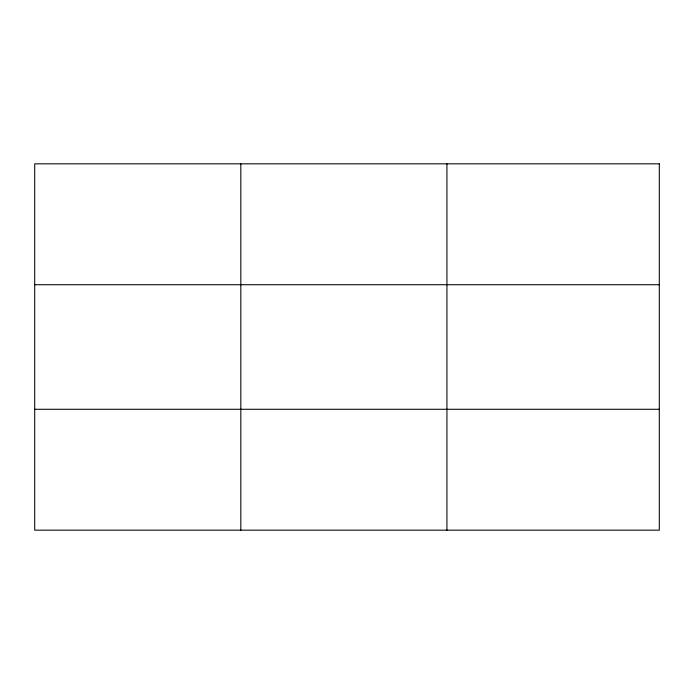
<?xml version="1.0" encoding="UTF-8"?>
<svg xmlns="http://www.w3.org/2000/svg" width="694" height="694" viewBox="0 0 694 694"><rect width="100%" height="100%" fill="white"/><g stroke="black" fill="none" stroke-linecap="round" stroke-linejoin="round"><path stroke-width="1.04" d="M240.818 530.173L240.818 163.827M446.936 530.173L446.936 163.827M34.7 284.722L659.3 284.722M34.7 409.278L659.3 409.278M659.3 163.827L659.3 530.173L34.7 530.173L34.7 163.827L659.3 163.827"/></g></svg>
